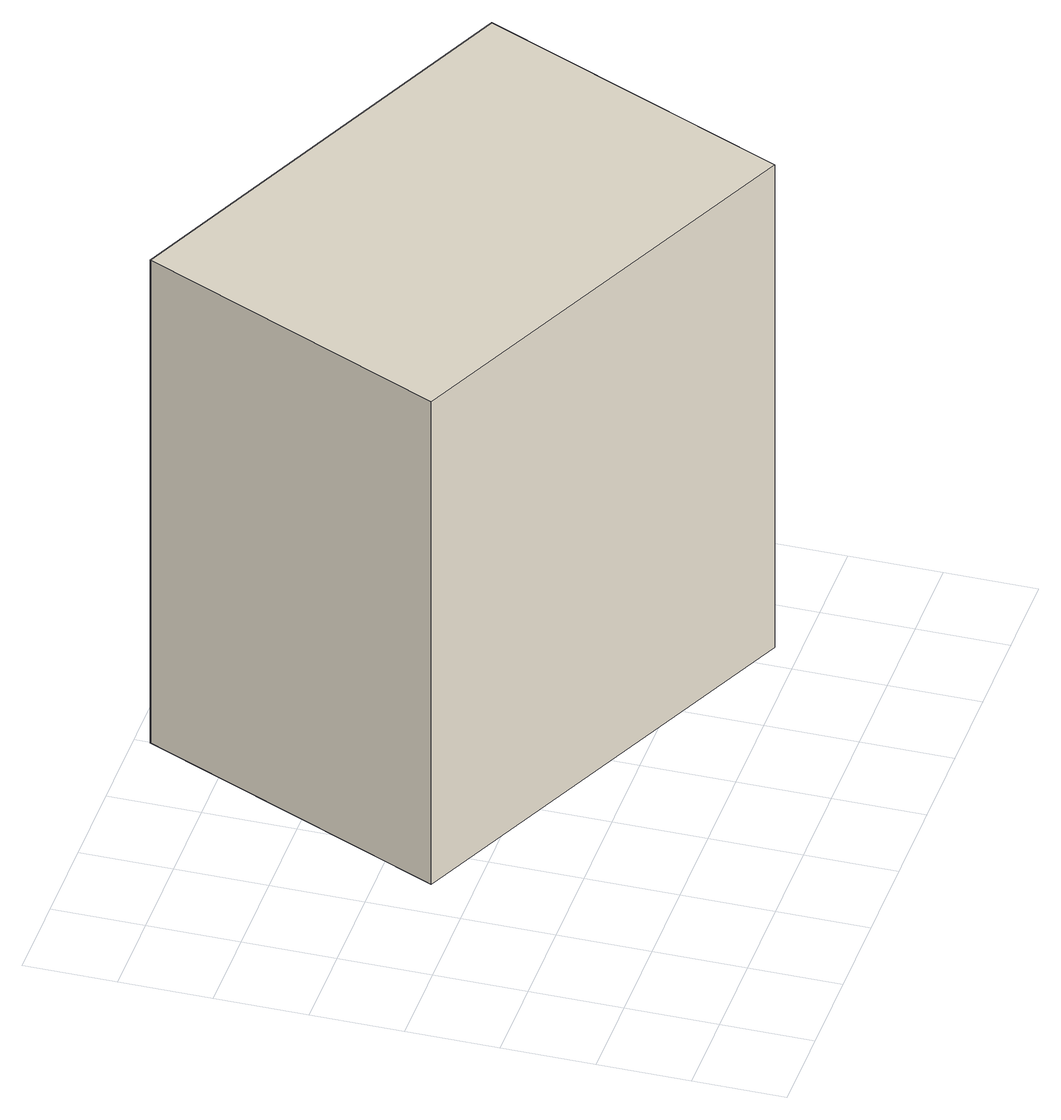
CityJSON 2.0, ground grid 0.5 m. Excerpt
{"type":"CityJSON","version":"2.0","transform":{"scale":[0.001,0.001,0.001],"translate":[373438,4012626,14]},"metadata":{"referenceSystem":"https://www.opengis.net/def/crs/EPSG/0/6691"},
"CityObjects":{
"building1":{"type":"Building","attributes":{"枝番":1,"利根川水系渡良瀬川洪水浸水想定区域（計画規模）.規模":"L1","利根川水系渡良瀬川洪水浸水想定区域（計画規模）.浸水ランク":"2","利根川水系渡良瀬川洪水浸水想定区域（計画規模）.浸水深":1.48,"利根川水系渡良瀬川洪水浸水想定区域（計画規模）.継続時間":66.9,"利根川水系渡良瀬川洪水浸水想定区域（想定最大規模）.規模":"L2","利根川水系渡良瀬川洪水浸水想定区域（想定最大規模）.浸水ランク":"3","利根川水系渡良瀬川洪水浸水想定区域（想定最大規模）.浸水深":3.54,"利根川水系渡良瀬川洪水浸水想定区域（想定最大規模）.継続時間":278.8,"利根川水系矢場川洪水浸水想定区域（想定最大規模）.規模":"L2","利根川水系矢場川洪水浸水想定区域（想定最大規模）.浸水ランク":"2","利根川水系矢場川洪水浸水想定区域（想定最大規模）.浸水深":0.76,"利根川水系矢場川洪水浸水想定区域（想定最大規模）.継続時間":2,"利根川水系多々良川洪水浸水想定区域（想定最大規模）.規模":"L2","利根川水系多々良川洪水浸水想定区域（想定最大規模）.浸水ランク":"2","利根川水系多々良川洪水浸水想定区域（想定最大規模）.浸水深":0.57,"利根川水系利根川洪水浸水想定区域（計画規模）.規模":"L1","利根川水系利根川洪水浸水想定区域（計画規模）.浸水ランク":"3","利根川水系利根川洪水浸水想定区域（計画規模）.浸水深":4.5,"利根川水系利根川洪水浸水想定区域（想定最大規模）.規模":"L2","利根川水系利根川洪水浸水想定区域（想定最大規模）.浸水ランク":"4","利根川水系利根川洪水浸水想定区域（想定最大規模）.浸水深":6.73,"利根川水系谷田川洪水浸水想定区域（想定最大規模）.規模":"L2","利根川水系谷田川洪水浸水想定区域（想定最大規模）.浸水ランク":"2","利根川水系谷田川洪水浸水想定区域（想定最大規模）.浸水深":0.508,"BuildingDetails.prefecture":"10","BuildingDetails.city":"10207"},"geometry":[{"type":"Solid","lod":"1","boundaries":[[[[0,1,2,3]],[[2,4,5,3]],[[1,6,4,2]],[[0,7,6,1]],[[3,5,7,0]],[[4,6,7,5]]]]}]}
},
"vertices":[
[738,1722,750],[1499,3413,750],[3916,2334,750],[3155,633,750],[3916,2334,3750],[3155,633,3750],[1499,3413,3750],[738,1722,3750]
]}
